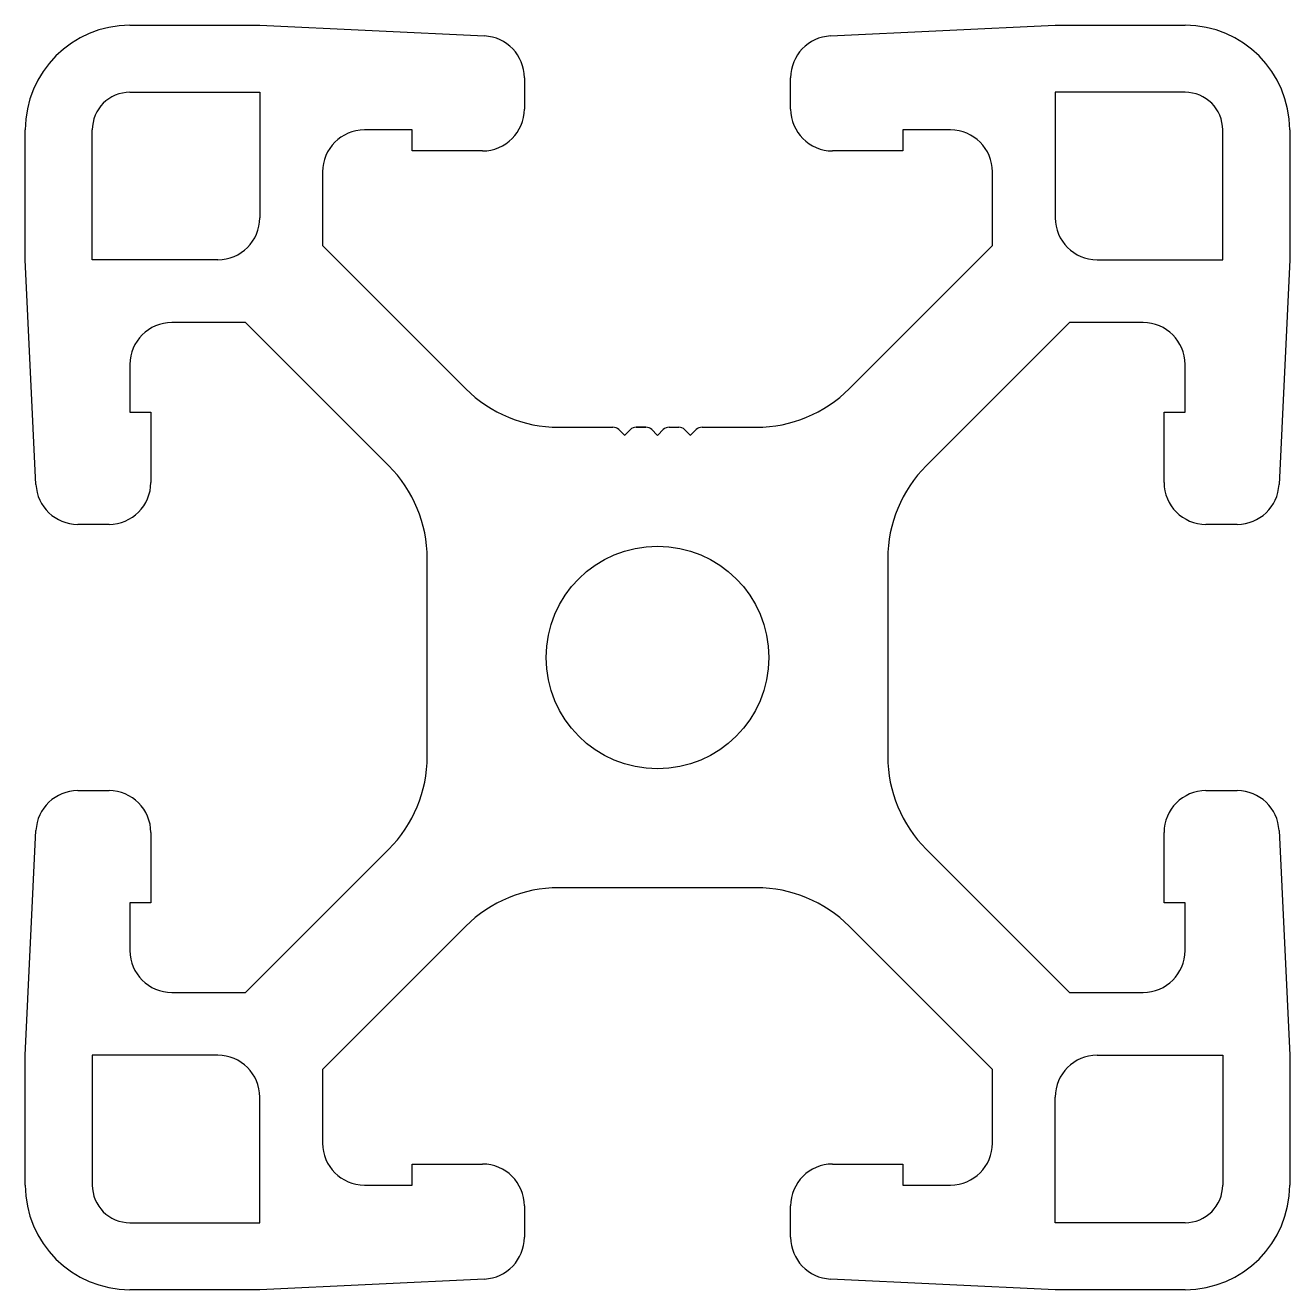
# Model space of a CAD drawing. Header units: inches. Extents: x -18.7 to 19.7, y 0.8 to 39.2.
import ezdxf

# ---------------------------------------------------------------- set-up
doc = ezdxf.new("R2010")
doc.units = ezdxf.units.IN
doc.header["$MEASUREMENT"] = 0

msp = doc.modelspace()

# ---------------------------------------------------------------- linework, layer by layer
at = {"color": 3}
for p, q in [((-15.526, 39.184), (-11.589, 39.184)), ((-11.589, 39.184), (-4.772, 38.86)), ((5.725, 38.86), (12.541, 39.184)), ((12.541, 39.184), (16.478, 39.184)), ((-3.562, 37.592), (-3.562, 36.644)), ((4.515, 36.644), (4.515, 37.592)), ((-18.701, 32.072), (-18.701, 36.009)), ((-6.966, 36.009), (-8.414, 36.009)), ((-6.966, 35.374), (-6.966, 36.009)), ((9.366, 36.009), (7.919, 36.009)), ((7.919, 36.009), (7.919, 35.374)), ((19.653, 36.009), (19.653, 32.072)), ((-4.832, 35.374), (-6.966, 35.374)), ((7.919, 35.374), (5.785, 35.374)), ((-9.684, 34.739), (-9.684, 32.502)), ((10.636, 32.502), (10.636, 34.739)), ((-9.684, 32.502), (-5.342, 28.16)), ((6.295, 28.16), (10.636, 32.502)), ((-18.377, 25.255), (-18.701, 32.072)), ((19.653, 32.072), (19.33, 25.255)), ((-12.018, 30.167), (-14.256, 30.167)), ((-7.677, 25.825), (-12.018, 30.167)), ((12.971, 30.167), (8.629, 25.825)), ((15.208, 30.167), (12.971, 30.167)), ((-15.526, 28.897), (-15.526, 27.449)), ((16.478, 27.449), (16.478, 28.897)), ((-15.526, 27.449), (-14.891, 27.449)), ((-14.891, 27.449), (-14.891, 25.315)), ((15.843, 25.315), (15.843, 27.449)), ((15.843, 27.449), (16.478, 27.449)), ((-2.522, 26.992), (-0.877, 26.992)), ((-0.877, 26.992), (-0.877, 26.992)), ((-0.877, 26.992), (-0.877, 26.992)), ((-0.7, 26.918), (-0.529, 26.747)), ((-0.518, 26.747), (-0.347, 26.918)), ((-0.17, 26.992), (0.123, 26.992)), ((0.123, 26.992), (-0.17, 26.992)), ((-0.17, 26.992), (0.123, 26.992)), ((0.123, 26.992), (-0.17, 26.992)), ((-0.17, 26.992), (0.123, 26.992)), ((0.3, 26.918), (0.471, 26.747)), ((0.482, 26.747), (0.653, 26.918)), ((0.83, 26.992), (1.123, 26.992)), ((1.3, 26.918), (1.471, 26.747)), ((1.482, 26.747), (1.653, 26.918)), ((1.83, 26.992), (1.83, 26.992)), ((1.83, 26.992), (3.475, 26.992)), ((-16.161, 24.045), (-17.108, 24.045)), ((18.061, 24.045), (17.113, 24.045)), ((-6.509, 17.008), (-6.509, 23.005)), ((7.461, 23.005), (7.461, 17.008)), ((-17.108, 15.968), (-16.161, 15.968)), ((17.113, 15.968), (18.061, 15.968)), ((-18.701, 7.942), (-18.377, 14.758)), ((-14.891, 14.698), (-14.891, 12.564)), ((15.843, 12.564), (15.843, 14.698)), ((19.33, 14.758), (19.653, 7.942)), ((-12.018, 9.847), (-7.677, 14.189)), ((8.629, 14.189), (12.971, 9.847)), ((3.475, 13.022), (-2.522, 13.022)), ((-14.891, 12.564), (-15.526, 12.564)), ((-15.526, 12.564), (-15.526, 11.117)), ((16.478, 12.564), (15.843, 12.564)), ((16.478, 11.117), (16.478, 12.564)), ((-5.342, 11.854), (-9.684, 7.512)), ((10.636, 7.512), (6.295, 11.854)), ((-14.256, 9.847), (-12.018, 9.847)), ((12.971, 9.847), (15.208, 9.847)), ((-18.701, 4.005), (-18.701, 7.942)), ((19.653, 7.942), (19.653, 4.005)), ((-9.684, 7.512), (-9.684, 5.275)), ((10.636, 5.275), (10.636, 7.512)), ((-6.966, 4.005), (-6.966, 4.64)), ((-6.966, 4.64), (-4.832, 4.64)), ((5.785, 4.64), (7.919, 4.64)), ((7.919, 4.64), (7.919, 4.005)), ((-8.414, 4.005), (-6.966, 4.005)), ((7.919, 4.005), (9.366, 4.005)), ((-3.562, 3.37), (-3.562, 2.422)), ((4.515, 2.422), (4.515, 3.37)), ((-4.772, 1.153), (-11.589, 0.83)), ((12.541, 0.83), (5.725, 1.153)), ((-11.589, 0.83), (-15.526, 0.83)), ((16.478, 0.83), (12.541, 0.83))]:
    msp.add_line(p, q, dxfattribs=at)
at = {"color": 7}
for p, q in [((-15.526, 37.152), (-11.589, 37.152)), ((-11.589, 37.152), (-11.589, 33.342)), ((16.478, 37.152), (12.541, 37.152)), ((12.541, 37.152), (12.541, 33.342)), ((-16.669, 32.072), (-16.669, 36.009)), ((17.621, 32.072), (17.621, 36.009)), ((-12.859, 32.072), (-16.669, 32.072)), ((13.811, 32.072), (17.621, 32.072)), ((-12.859, 7.942), (-16.669, 7.942)), ((-16.669, 7.942), (-16.669, 4.005)), ((13.811, 7.942), (17.621, 7.942)), ((17.621, 7.942), (17.621, 4.005)), ((-11.589, 2.862), (-11.589, 6.672)), ((12.541, 2.862), (12.541, 6.672)), ((-15.526, 2.862), (-11.589, 2.862)), ((16.478, 2.862), (12.541, 2.862))]:
    msp.add_line(p, q, dxfattribs=at)
msp.add_circle((0.476, 20.007), 3.378, dxfattribs=at)
at = {"color": 3}
for centre, radius, start, end in [((-15.526, 36.009), 3.175, 90, 180), ((16.478, 36.009), 3.175, 360, 90), ((-4.832, 37.592), 1.27, 360, 87.2823), ((5.785, 37.592), 1.27, 92.7177, 180), ((-4.832, 36.644), 1.27, 270, 0), ((5.785, 36.644), 1.27, 180, 270), ((-8.414, 34.739), 1.27, 90, 180), ((9.366, 34.739), 1.27, 360, 90), ((-14.256, 28.897), 1.27, 90, 180), ((15.208, 28.897), 1.27, 360, 90), ((-2.522, 30.979), 3.988, 225, 270), ((3.475, 30.979), 3.988, 270, 315), ((-0.877, 26.742), 0.25, 45, 90), ((-0.17, 26.742), 0.25, 90, 135), ((0.123, 26.742), 0.25, 45, 90), ((0.83, 26.742), 0.25, 90, 135), ((1.123, 26.742), 0.25, 45, 90), ((1.83, 26.742), 0.25, 90, 135), ((-0.523, 26.753), 0.008, 225, 315), ((0.476, 26.753), 0.008, 225, 315), ((1.476, 26.753), 0.008, 225, 315), ((-10.496, 23.005), 3.988, 0, 45), ((11.449, 23.005), 3.988, 135, 180), ((-16.161, 25.315), 1.27, 270, 0), ((17.113, 25.315), 1.27, 180, 270), ((-17.108, 25.315), 1.27, 182.7177, 270), ((18.061, 25.315), 1.27, 270, 357.2823), ((-10.496, 17.008), 3.988, 315, 0), ((11.449, 17.008), 3.988, 180, 225), ((-17.108, 14.698), 1.27, 90, 177.2823), ((-16.161, 14.698), 1.27, 360, 90), ((17.113, 14.698), 1.27, 90, 180), ((18.061, 14.698), 1.27, 2.7177, 90), ((-2.522, 9.034), 3.988, 90, 135), ((3.475, 9.034), 3.988, 45, 90), ((-14.256, 11.117), 1.27, 180, 270), ((15.208, 11.117), 1.27, 270, 0), ((-8.414, 5.275), 1.27, 180, 270), ((9.366, 5.275), 1.27, 270, 0), ((-4.832, 3.37), 1.27, 360, 90), ((5.785, 3.37), 1.27, 90, 180), ((-15.526, 4.005), 3.175, 180, 270), ((16.478, 4.005), 3.175, 270, 0), ((-4.832, 2.422), 1.27, 272.7177, 360), ((5.785, 2.422), 1.27, 180, 267.2823)]:
    msp.add_arc(centre, radius, start, end, dxfattribs=at)
at = {"color": 7}
for centre, radius, start, end in [((-15.526, 36.009), 1.143, 90, 180), ((16.478, 36.009), 1.143, 0, 90), ((-12.859, 33.342), 1.27, 270, 0), ((13.811, 33.342), 1.27, 180, 270), ((-12.859, 6.672), 1.27, 360, 90), ((13.811, 6.672), 1.27, 90, 180), ((-15.526, 4.005), 1.143, 180, 270), ((16.478, 4.005), 1.143, 270, 360)]:
    msp.add_arc(centre, radius, start, end, dxfattribs=at)

doc.saveas('drawing.dxf')
